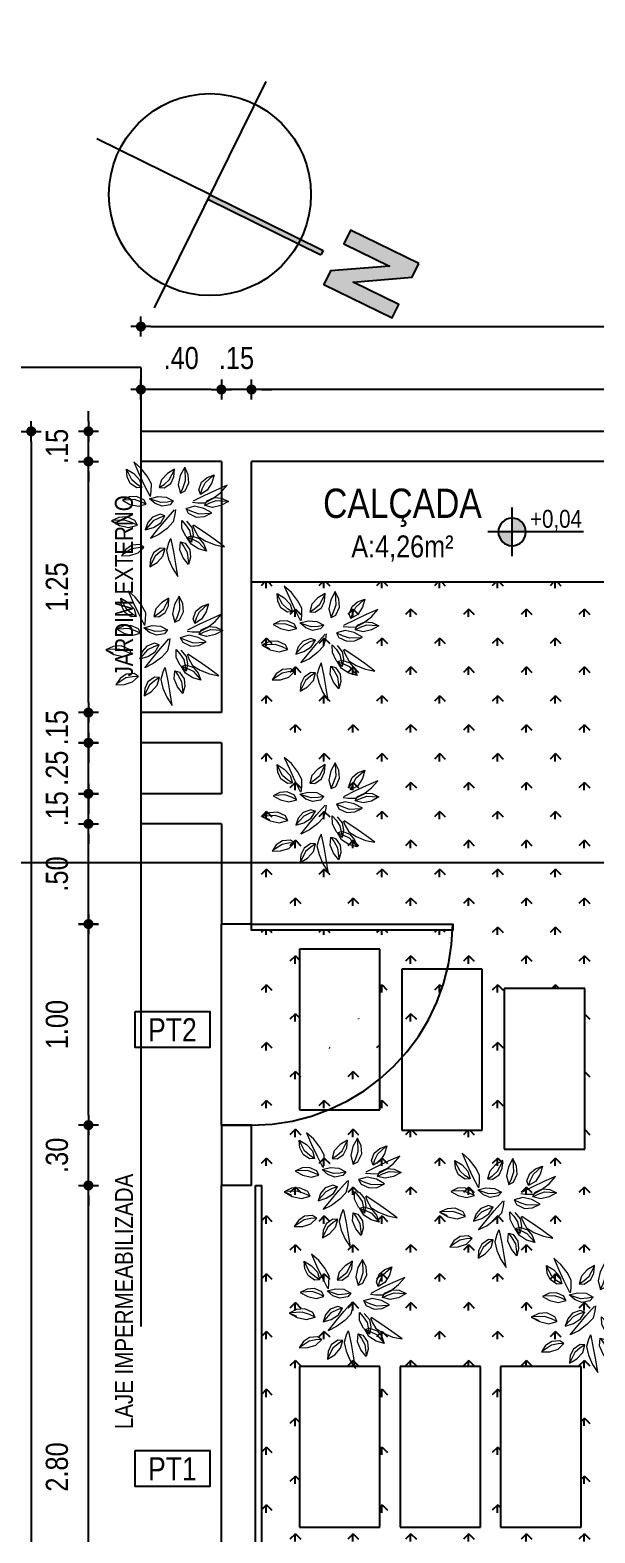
# Model space of a CAD drawing. Header units: millimetres. Extents: x 0 to 5100, y -1 to 1869.
# Drawn here: x 4783.36 to 4786.17, y 967.03 to 974.51 of the extents above; entities that cross this region are included whole.
import ezdxf
from ezdxf.enums import TextEntityAlignment as Align

# ---------------------------------------------------------------- set-up
doc = ezdxf.new("R2010")
doc.units = ezdxf.units.MM
doc.header["$LTSCALE"] = 20
for name, pattern in [('CONTINU', [0]), ('DASHDOT', [1, 0.5, -0.25, 0, -0.25]), ('HIDDEN2', [0.1875, 0.125, -0.0625])]:
    doc.linetypes.add(name, pattern=pattern)
for name, color, linetype in [('003', 3, 'Continuous'), ('A-PEN-G', 3, 'Continuous'), ('COTA', 7, 'Continuous'), ('DIVERSOS', 1, 'Continuous'), ('E-hatch', 8, 'Continuous'), ('E-txt-g', 3, 'Continuous'), ('ESQUQDRIA', 2, 'Continuous'), ('LAYER1', 2, 'Continuous'), ('LAYER7', 4, 'Continuous'), ('LINHA PISO', 9, 'Continuous'), ('Área Verde Geral', 98, 'Continuous')]:
    doc.layers.add(name, color=color, linetype=linetype)
doc.layers.add('E-Lay-9', color=9, linetype='Continuous', lineweight=9)
doc.layers.add('E-Txt-W', color=7, linetype='Continuous', lineweight=20)
doc.styles.add('F2', font='ARIALN.TTF')
doc.styles.add('REG60', font='romans.shx', dxfattribs={"width": 0.8, "height": 0.15})
doc.styles.add('REG80', font='romans.shx', dxfattribs={"width": 0.8, "height": 0.2})
doc.dimstyles.new('ARQUITETURA', dxfattribs={"dimtxt": 0.11, "dimasz": 0.05, "dimexe": 0.1, "dimexo": 0, "dimgap": 0.1, "dimtad": 1, "dimzin": 5, "dimdsep": 46, "dimtxsty": 'F2', "dimblk": 'COTA', "dimcen": 0, "dimse1": 1, "dimse2": 1, "dimadec": 0, "dimazin": 0, "dimtfac": 2, "dimtix": 1, "dimtmove": 2, "dimatfit": 3, "dimldrblk": 'COTA', "dimfxl": 1, "dimtolj": 1, "dimtzin": 5, "dimarcsym": 0})

# ---------------------------------------------------------------- blocks, each defined once
blk = doc.blocks.new('COTA')
at = {"layer": 'COTA'}
for p, q in [((-1, 0), (1, 0)), ((0, 1), (0, -1))]:
    blk.add_line(p, q, dxfattribs=at)
at = {"layer": 'COTA', "const_width": 0.5}
blk.add_lwpolyline([(-0.25, 0, 1), (0.25, 0, 1)], format="xyb", close=True, dxfattribs=at)
blk = doc.blocks.new('*D228')
at = {"color": 0, "lineweight": -2}
blk.add_line((4791.5127, 972.7185), (4784.5127, 972.7185), dxfattribs=at)
at = {"color": 0, "lineweight": -2, "xscale": 0.05, "yscale": 0.05, "zscale": 0.05, "rotation": 180}
blk.add_blockref('COTA', (4784.4627, 972.7185), dxfattribs=at)
at = {"color": 0, "lineweight": -2, "xscale": 0.05, "yscale": 0.05, "zscale": 0.05}
blk.add_blockref('COTA', (4791.5627, 972.7185), dxfattribs=at)
at = {"color": 0, "insert": (4788.0127, 972.8747), "char_height": 0.11, "attachment_point": 5, "style": 'F2'}
blk.add_mtext('\\A1;7.10', dxfattribs=at)
blk = doc.blocks.new('*D229')
at = {"color": 0, "lineweight": -2}
for p, q in [((4784.2627, 972.7185), (4784.2127, 972.7185)), ((4784.4627, 972.7185), (4784.3127, 972.7185)), ((4784.5127, 972.7185), (4784.5627, 972.7185))]:
    blk.add_line(p, q, dxfattribs=at)
at = {"color": 0, "lineweight": -2, "xscale": 0.05, "yscale": 0.05, "zscale": 0.05}
blk.add_blockref('COTA', (4784.3127, 972.7185), dxfattribs=at)
at = {"color": 0, "lineweight": -2, "xscale": 0.05, "yscale": 0.05, "zscale": 0.05, "rotation": 180}
blk.add_blockref('COTA', (4784.4627, 972.7185), dxfattribs=at)
at = {"color": 0, "insert": (4784.3877, 972.8747), "char_height": 0.11, "attachment_point": 5, "style": 'F2'}
blk.add_mtext('\\A1;.15', dxfattribs=at)
blk = doc.blocks.new('*D230')
at = {"color": 0, "lineweight": -2}
blk.add_line((4784.2627, 972.7185), (4783.9627, 972.7185), dxfattribs=at)
at = {"color": 0, "lineweight": -2, "xscale": 0.05, "yscale": 0.05, "zscale": 0.05, "rotation": 180}
blk.add_blockref('COTA', (4783.9127, 972.7185), dxfattribs=at)
at = {"color": 0, "lineweight": -2, "xscale": 0.05, "yscale": 0.05, "zscale": 0.05}
blk.add_blockref('COTA', (4784.3127, 972.7185), dxfattribs=at)
at = {"color": 0, "insert": (4784.1127, 972.8747), "char_height": 0.11, "attachment_point": 5, "style": 'F2'}
blk.add_mtext('\\A1;.40', dxfattribs=at)
blk = doc.blocks.new('*D231')
at = {"color": 0, "lineweight": -2}
blk.add_line((4783.9627, 973.0316), (4808.8627, 973.0316), dxfattribs=at)
at = {"color": 0, "lineweight": -2, "xscale": 0.05, "yscale": 0.05, "zscale": 0.05, "rotation": 180}
blk.add_blockref('COTA', (4783.9127, 973.0316), dxfattribs=at)
at = {"color": 0, "lineweight": -2, "xscale": 0.05, "yscale": 0.05, "zscale": 0.05}
blk.add_blockref('COTA', (4808.9127, 973.0316), dxfattribs=at)
at = {"color": 0, "insert": (4796.4127, 973.1877), "char_height": 0.11, "attachment_point": 5, "style": 'F2'}
blk.add_mtext('\\A1;25.00', dxfattribs=at)
blk = doc.blocks.new('*D303')
at = {"color": 0, "lineweight": -2}
blk.add_line((4783.6516, 966.0106), (4783.6516, 968.7106), dxfattribs=at)
at = {"color": 0, "lineweight": -2, "xscale": 0.05, "yscale": 0.05, "zscale": 0.05}
for p, rotation in [((4783.6516, 968.7606), 90), ((4783.6516, 965.9606), 270)]:
    blk.add_blockref('COTA', p, dxfattribs=dict(at, rotation=rotation))
at = {"color": 0, "insert": (4783.4954, 967.3606), "char_height": 0.11, "attachment_point": 5, "rotation": 90, "style": 'F2'}
blk.add_mtext('\\A1;2.80', dxfattribs=at)
blk = doc.blocks.new('*D304')
at = {"color": 0, "lineweight": -2}
for p, q in [((4783.6516, 969.1106), (4783.6516, 969.1606)), ((4783.6516, 968.7606), (4783.6516, 969.0606)), ((4783.6516, 968.7106), (4783.6516, 968.6606))]:
    blk.add_line(p, q, dxfattribs=at)
at = {"color": 0, "lineweight": -2, "xscale": 0.05, "yscale": 0.05, "zscale": 0.05}
for p, rotation in [((4783.6516, 969.0606), 270), ((4783.6516, 968.7606), 90)]:
    blk.add_blockref('COTA', p, dxfattribs=dict(at, rotation=rotation))
at = {"color": 0, "insert": (4783.4954, 968.9106), "char_height": 0.11, "attachment_point": 5, "rotation": 90, "style": 'F2'}
blk.add_mtext('\\A1;.30', dxfattribs=at)
blk = doc.blocks.new('*D305')
at = {"color": 0, "lineweight": -2}
blk.add_line((4783.6516, 969.1106), (4783.6516, 970.0106), dxfattribs=at)
at = {"color": 0, "lineweight": -2, "xscale": 0.05, "yscale": 0.05, "zscale": 0.05}
for p, rotation in [((4783.6516, 970.0606), 90), ((4783.6516, 969.0606), 270)]:
    blk.add_blockref('COTA', p, dxfattribs=dict(at, rotation=rotation))
at = {"color": 0, "insert": (4783.4954, 969.5606), "char_height": 0.11, "attachment_point": 5, "rotation": 90, "style": 'F2'}
blk.add_mtext('\\A1;1.00', dxfattribs=at)
blk = doc.blocks.new('*D306')
at = {"color": 0, "lineweight": -2}
blk.add_line((4783.6516, 970.1106), (4783.6516, 970.5087), dxfattribs=at)
at = {"color": 0, "lineweight": -2, "xscale": 0.05, "yscale": 0.05, "zscale": 0.05}
for p, rotation in [((4783.6516, 970.5587), 90), ((4783.6516, 970.0606), 270)]:
    blk.add_blockref('COTA', p, dxfattribs=dict(at, rotation=rotation))
at = {"color": 0, "insert": (4783.4954, 970.3096), "char_height": 0.11, "attachment_point": 5, "rotation": 90, "style": 'F2'}
blk.add_mtext('\\A1;.50', dxfattribs=at)
blk = doc.blocks.new('*D307')
at = {"color": 0, "lineweight": -2}
for p, q in [((4783.6516, 970.7587), (4783.6516, 970.8087)), ((4783.6516, 970.5587), (4783.6516, 970.7087)), ((4783.6516, 970.5087), (4783.6516, 970.4587))]:
    blk.add_line(p, q, dxfattribs=at)
at = {"color": 0, "lineweight": -2, "xscale": 0.05, "yscale": 0.05, "zscale": 0.05}
for p, rotation in [((4783.6516, 970.7087), 270), ((4783.6516, 970.5587), 90)]:
    blk.add_blockref('COTA', p, dxfattribs=dict(at, rotation=rotation))
at = {"color": 0, "insert": (4783.4954, 970.6337), "char_height": 0.11, "attachment_point": 5, "rotation": 90, "style": 'F2'}
blk.add_mtext('\\A1;.15', dxfattribs=at)
blk = doc.blocks.new('*D308')
at = {"color": 0, "lineweight": -2}
for p, q in [((4783.6516, 971.012), (4783.6516, 971.062)), ((4783.6516, 970.7087), (4783.6516, 970.962)), ((4783.6516, 970.6587), (4783.6516, 970.6087))]:
    blk.add_line(p, q, dxfattribs=at)
at = {"color": 0, "lineweight": -2, "xscale": 0.05, "yscale": 0.05, "zscale": 0.05}
for p, rotation in [((4783.6516, 970.962), 270), ((4783.6516, 970.7087), 90)]:
    blk.add_blockref('COTA', p, dxfattribs=dict(at, rotation=rotation))
at = {"color": 0, "insert": (4783.4954, 970.8353), "char_height": 0.11, "attachment_point": 5, "rotation": 90, "style": 'F2'}
blk.add_mtext('\\A1;.25', dxfattribs=at)
blk = doc.blocks.new('*D309')
at = {"color": 0, "lineweight": -2}
for p, q in [((4783.6516, 971.162), (4783.6516, 971.212)), ((4783.6516, 970.962), (4783.6516, 971.112)), ((4783.6516, 970.912), (4783.6516, 970.862))]:
    blk.add_line(p, q, dxfattribs=at)
at = {"color": 0, "lineweight": -2, "xscale": 0.05, "yscale": 0.05, "zscale": 0.05}
for p, rotation in [((4783.6516, 971.112), 270), ((4783.6516, 970.962), 90)]:
    blk.add_blockref('COTA', p, dxfattribs=dict(at, rotation=rotation))
at = {"color": 0, "insert": (4783.4954, 971.037), "char_height": 0.11, "attachment_point": 5, "rotation": 90, "style": 'F2'}
blk.add_mtext('\\A1;.15', dxfattribs=at)
blk = doc.blocks.new('*D310')
at = {"color": 0, "lineweight": -2}
blk.add_line((4783.6516, 971.162), (4783.6516, 972.3106), dxfattribs=at)
at = {"color": 0, "lineweight": -2, "xscale": 0.05, "yscale": 0.05, "zscale": 0.05}
for p, rotation in [((4783.6516, 972.3606), 90), ((4783.6516, 971.112), 270)]:
    blk.add_blockref('COTA', p, dxfattribs=dict(at, rotation=rotation))
at = {"color": 0, "insert": (4783.4954, 971.7363), "char_height": 0.11, "attachment_point": 5, "rotation": 90, "style": 'F2'}
blk.add_mtext('\\A1;1.25', dxfattribs=at)
blk = doc.blocks.new('*D311')
at = {"color": 0, "lineweight": -2}
for p, q in [((4783.6516, 972.5606), (4783.6516, 972.6106)), ((4783.6516, 972.3606), (4783.6516, 972.5106)), ((4783.6516, 972.3106), (4783.6516, 972.2606))]:
    blk.add_line(p, q, dxfattribs=at)
at = {"color": 0, "lineweight": -2, "xscale": 0.05, "yscale": 0.05, "zscale": 0.05}
for p, rotation in [((4783.6516, 972.5106), 270), ((4783.6516, 972.3606), 90)]:
    blk.add_blockref('COTA', p, dxfattribs=dict(at, rotation=rotation))
at = {"color": 0, "insert": (4783.4954, 972.4356), "char_height": 0.11, "attachment_point": 5, "rotation": 90, "style": 'F2'}
blk.add_mtext('\\A1;.15', dxfattribs=at)
blk = doc.blocks.new('*D312')
at = {"color": 0, "lineweight": -2}
blk.add_line((4783.3672, 972.4606), (4783.3672, 965.5606), dxfattribs=at)
at = {"color": 0, "lineweight": -2, "xscale": 0.05, "yscale": 0.05, "zscale": 0.05}
for p, rotation in [((4783.3672, 972.5106), 90), ((4783.3672, 965.5106), 270)]:
    blk.add_blockref('COTA', p, dxfattribs=dict(at, rotation=rotation))
at = {"color": 0, "insert": (4783.211, 969.0106), "char_height": 0.11, "attachment_point": 5, "rotation": 90, "style": 'F2'}
blk.add_mtext('\\A1;7.00', dxfattribs=at)
blk = doc.blocks.new('TXT-AMB75')
at = {"layer": 'E-txt-g', "style": 'REG80', "width": 0.8, "flags": 8}
blk.add_attdef('TXT', text='', height=0.2, dxfattribs=at).set_placement((0.005, 0.296), align=Align.CENTER)
at = {"layer": 'E-Txt-W', "style": 'REG60', "width": 0.8, "flags": 8}
blk.add_attdef('TXT', text='', height=0.15, dxfattribs=at).set_placement((0.005, 0.027), align=Align.CENTER)
blk = doc.blocks.new('NIVEL')
at = {"layer": 'DIVERSOS'}
h = blk.add_hatch(color=7, dxfattribs=at)
h.paths.add_polyline_path([(0, 0.137, 0.414214), (-0.137, 0), (0, 0)])
h.paths.add_polyline_path([(0, 0), (0, -0.137, 0.414214), (0.137, 0)])
at = {"layer": 'DIVERSOS', "color": 7}
for p, q in [((0, 0.242), (0, -0.242)), ((0.709, 0), (-0.242, 0))]:
    blk.add_line(p, q, dxfattribs=at)
blk.add_circle((0, 0), 0.137, dxfattribs=at)
blk = doc.blocks.new('arb-pl48')
at = {"color": 8}
for p, q in [((0.059, 0.55), (0.01, 0.624)), ((0.01, 0.624), (0.028, 0.508)), ((-0.106, 0.447), (-0.088, 0.514)), ((-0.1, 0.379), (-0.106, 0.447)), ((-0.088, 0.514), (-0.039, 0.453)), ((-0.076, 0.404), (-0.088, 0.502)), ((-0.039, 0.453), (-0.008, 0.379)), ((0.028, 0.508), (0.047, 0.398)), ((0.095, 0.465), (0.059, 0.55)), ((0.114, 0.385), (0.095, 0.465)), ((0.147, 0.438), (0.127, 0.367)), ((0.201, 0.497), (0.147, 0.438)), ((0.171, 0.397), (0.219, 0.438)), ((0.268, 0.537), (0.201, 0.497)), ((0.219, 0.438), (0.264, 0.526)), ((0.233, 0.407), (0.262, 0.468)), ((0.262, 0.468), (0.268, 0.537)), ((0.45, 0.432), (0.374, 0.408)), ((0.436, 0.372), (0.519, 0.426)), ((0.528, 0.434), (0.45, 0.432)), ((0.489, 0.376), (0.528, 0.434)), ((-0.334, 0.335), (-0.42, 0.352)), ((-0.42, 0.352), (-0.325, 0.283)), ((-0.247, 0.3), (-0.334, 0.335)), ((-0.325, 0.283), (-0.234, 0.218)), ((-0.231, 0.328), (-0.255, 0.393)), ((-0.255, 0.393), (-0.18, 0.371)), ((-0.182, 0.31), (-0.248, 0.383)), ((-0.178, 0.257), (-0.247, 0.3)), ((-0.188, 0.276), (-0.231, 0.328)), ((-0.125, 0.283), (-0.182, 0.31)), ((-0.18, 0.371), (-0.113, 0.329)), ((-0.131, 0.241), (-0.118, 0.309)), ((-0.075, 0.266), (-0.125, 0.283)), ((-0.118, 0.309), (-0.064, 0.253)), ((-0.097, 0.201), (-0.117, 0.297)), ((-0.113, 0.329), (-0.075, 0.266)), ((-0.057, 0.318), (-0.1, 0.379)), ((-0.045, 0.349), (-0.076, 0.404)), ((-0.015, 0.306), (-0.057, 0.318)), ((-0.014, 0.306), (-0.045, 0.349)), ((-0.008, 0.379), (-0.014, 0.306)), ((0.047, 0.398), (0.071, 0.282)), ((0.077, 0.276), (0.095, 0.318)), ((0.095, 0.318), (0.114, 0.385)), ((0.127, 0.367), (0.171, 0.397)), ((0.128, 0.367), (0.172, 0.364)), ((0.172, 0.364), (0.233, 0.407)), ((0.184, 0.238), (0.262, 0.277)), ((0.262, 0.277), (0.189, 0.186)), ((0.374, 0.408), (0.321, 0.357)), ((0.321, 0.357), (0.375, 0.36)), ((0.322, 0.356), (0.359, 0.331)), ((0.359, 0.331), (0.433, 0.338)), ((0.375, 0.36), (0.436, 0.372)), ((0.433, 0.338), (0.489, 0.376)), ((-0.234, 0.218), (-0.135, 0.153)), ((-0.118, 0.251), (-0.188, 0.276)), ((-0.144, 0.197), (-0.178, 0.257)), ((-0.127, 0.153), (-0.144, 0.197)), ((-0.119, 0.174), (-0.131, 0.241)), ((-0.071, 0.117), (-0.119, 0.174)), ((-0.076, 0.265), (-0.118, 0.251)), ((-0.062, 0.149), (-0.097, 0.201)), ((-0.064, 0.253), (-0.028, 0.182)), ((-0.026, 0.109), (-0.062, 0.149)), ((-0.028, 0.182), (-0.026, 0.109)), ((0.053, 0.123), (0.109, 0.182)), ((0.109, 0.182), (0.184, 0.238)), ((0.189, 0.186), (0.118, 0.1)), ((0.234, 0.173), (0.167, 0.13)), ((0.309, 0.195), (0.234, 0.173)), ((0.236, 0.112), (0.302, 0.185)), ((0.286, 0.129), (0.309, 0.195)), ((0.461, 0.174), (0.382, 0.152)), ((0.382, 0.153), (0.404, 0.109)), ((0.382, 0.152), (0.435, 0.128)), ((0.546, 0.155), (0.461, 0.174)), ((0.621, 0.114), (0.546, 0.155)), ((0.621, 0.111), (0.552, 0.143)), ((-0.235, 0.072), (-0.304, 0.039)), ((-0.304, 0.039), (-0.229, -0.002)), ((-0.183, 0.047), (-0.291, 0.042)), ((-0.161, 0.078), (-0.235, 0.072)), ((-0.118, 0.024), (-0.183, 0.047)), ((-0.087, 0.043), (-0.161, 0.078)), ((-0.144, -0.021), (-0.065, 0.001)), ((-0.065, 0.001), (-0.118, 0.024)), ((-0.065, -0.001), (-0.087, 0.043)), ((0.03, 0.009), (0.036, 0.055)), ((0.036, 0.055), (0.053, 0.123)), ((0.118, 0.1), (0.039, 0.011)), ((0.167, 0.13), (0.129, 0.067)), ((0.129, 0.067), (0.179, 0.084)), ((0.13, 0.067), (0.172, 0.052)), ((0.172, 0.052), (0.242, 0.078)), ((0.179, 0.084), (0.236, 0.112)), ((0.242, 0.078), (0.286, 0.129)), ((0.404, 0.109), (0.478, 0.075)), ((0.435, 0.128), (0.5, 0.106)), ((0.478, 0.075), (0.552, 0.081)), ((0.5, 0.106), (0.608, 0.111)), ((0.552, 0.081), (0.621, 0.114)), ((-0.456, -0.066), (-0.387, -0.028)), ((-0.393, -0.096), (-0.456, -0.066)), ((-0.345, -0.073), (-0.444, -0.068)), ((-0.326, -0.101), (-0.393, -0.096)), ((-0.387, -0.028), (-0.31, -0.011)), ((-0.314, -0.092), (-0.387, -0.149)), ((-0.286, -0.052), (-0.345, -0.073)), ((-0.338, -0.168), (-0.237, -0.121)), ((-0.258, -0.07), (-0.326, -0.101)), ((-0.242, -0.053), (-0.314, -0.092)), ((-0.31, -0.011), (-0.238, -0.029)), ((-0.238, -0.029), (-0.286, -0.052)), ((-0.261, -0.169), (-0.198, -0.131)), ((-0.238, -0.03), (-0.258, -0.07)), ((-0.173, -0.054), (-0.242, -0.053)), ((-0.237, -0.121), (-0.131, -0.068)), ((-0.229, -0.002), (-0.144, -0.021)), ((-0.198, -0.131), (-0.215, -0.181)), ((-0.198, -0.132), (-0.183, -0.174)), ((-0.127, -0.06), (-0.173, -0.054)), ((0.052, -0.07), (0.081, -0.036)), ((0.052, -0.071), (0.104, -0.06)), ((0.116, -0.106), (0.052, -0.071)), ((0.081, -0.036), (0.155, -0.023)), ((0.104, -0.06), (0.167, -0.056)), ((0.195, -0.11), (0.116, -0.106)), ((0.155, -0.023), (0.218, -0.046)), ((0.167, -0.056), (0.26, -0.086)), ((0.271, -0.091), (0.195, -0.11)), ((0.218, -0.046), (0.271, -0.091)), ((0.26, -0.111), (0.254, -0.157)), ((0.321, -0.221), (0.268, -0.116)), ((0.373, -0.022), (0.301, -0.04)), ((0.301, -0.04), (0.349, -0.063)), ((0.302, -0.041), (0.321, -0.081)), ((0.321, -0.081), (0.389, -0.112)), ((0.349, -0.063), (0.409, -0.084)), ((0.45, -0.039), (0.373, -0.022)), ((0.389, -0.112), (0.456, -0.107)), ((0.409, -0.084), (0.507, -0.079)), ((0.519, -0.077), (0.45, -0.039)), ((0.456, -0.107), (0.519, -0.077)), ((-0.387, -0.149), (-0.445, -0.215)), ((-0.445, -0.215), (-0.338, -0.168)), ((-0.326, -0.311), (-0.304, -0.236)), ((-0.243, -0.238), (-0.316, -0.304)), ((-0.304, -0.236), (-0.261, -0.169)), ((-0.209, -0.244), (-0.26, -0.287)), ((-0.215, -0.181), (-0.243, -0.238)), ((-0.183, -0.174), (-0.209, -0.244)), ((-0.059, -0.163), (-0.093, -0.238)), ((-0.093, -0.238), (-0.087, -0.311)), ((-0.039, -0.194), (-0.062, -0.259)), ((-0.062, -0.259), (-0.057, -0.368)), ((-0.015, -0.142), (-0.059, -0.163)), ((-0.016, -0.142), (-0.039, -0.194)), ((0.006, -0.22), (-0.016, -0.142)), ((-0.013, -0.305), (0.006, -0.22)), ((0.088, -0.264), (0.043, -0.351)), ((0.073, -0.232), (0.045, -0.293)), ((0.134, -0.19), (0.073, -0.232)), ((0.136, -0.222), (0.088, -0.264)), ((0.106, -0.322), (0.16, -0.264)), ((0.179, -0.193), (0.134, -0.19)), ((0.18, -0.193), (0.136, -0.222)), ((0.16, -0.264), (0.18, -0.193)), ((0.254, -0.157), (0.253, -0.227)), ((0.253, -0.227), (0.292, -0.299)), ((0.368, -0.323), (0.321, -0.221)), ((0.361, -0.264), (0.341, -0.193)), ((0.341, -0.193), (0.385, -0.222)), ((0.342, -0.193), (0.386, -0.19)), ((0.415, -0.322), (0.361, -0.264)), ((0.385, -0.222), (0.433, -0.264)), ((0.386, -0.19), (0.447, -0.232)), ((0.433, -0.264), (0.477, -0.351)), ((0.447, -0.232), (0.476, -0.293)), ((-0.26, -0.287), (-0.326, -0.311)), ((-0.087, -0.311), (-0.054, -0.381)), ((-0.054, -0.381), (-0.013, -0.305)), ((0.045, -0.293), (0.039, -0.363)), ((0.039, -0.363), (0.106, -0.322)), ((0.292, -0.299), (0.349, -0.372)), ((0.349, -0.372), (0.415, -0.43)), ((0.415, -0.43), (0.368, -0.323)), ((0.482, -0.363), (0.415, -0.322)), ((0.476, -0.293), (0.482, -0.363))]:
    blk.add_line(p, q, dxfattribs=at)
blk = doc.blocks.new('Norte1-flat-1-flat-1')
at = {"linetype": 'CONTINU'}
blk.add_hatch(color=7, dxfattribs=at).paths.add_polyline_path([(-21.16, 37.23), (-23.84, 35.94), (-17.39, 22.5), (-14.71, 23.79), (-19.01, 32.75), (-9.36, 26.36), (-6.68, 27.64), (-13.13, 41.08), (-15.81, 39.8), (-11.51, 30.84)])
h = blk.add_hatch(color=7, dxfattribs=at)
h.paths.add_polyline_path([(-9.82, 22.74), (-10.71, 22.31), (-8.57, 17.85, -0.012506), (-7.66, 18.26)])
h.paths.add_polyline_path([(-7.66, 18.26, 0.012506), (-8.57, 17.85), (0, 0), (0.89, 0.43)])
at = {"color": 7, "linetype": 'CONTINU'}
for p, q in [((-10.71, 22.31), (-9.82, 22.74)), ((0, 0), (-10.71, 22.31)), ((0.89, 0.43), (-9.82, 22.74)), ((-22.31, -10.71), (22.31, 10.71)), ((0, 0), (10.71, -22.31))]:
    blk.add_line(p, q, dxfattribs=at)
blk.add_lwpolyline([(-23.84, 35.94), (-17.39, 22.5), (-14.71, 23.79), (-19.01, 32.75), (-9.36, 26.36), (-6.68, 27.64), (-13.13, 41.08), (-15.81, 39.8), (-11.51, 30.84), (-21.16, 37.23)], close=True, dxfattribs=at)
blk.add_circle((0, 0), 19.8, dxfattribs=at)

msp = doc.modelspace()

# ---------------------------------------------------------------- hatches: boundary and pattern name
at = {"layer": 'E-hatch'}
h = msp.add_hatch(dxfattribs=at)
h.set_pattern_fill('GRASS,_O', color=8, scale=0.008, angle=180)
h.set_pattern_definition([(270, (0, 0.32172), (0.143684, -0.143684), [0.0381, -0.249268]), (225, (0, 0.32172), (0.143684098, -0.143684098), [0.0381, -0.1651]), (315, (0, 0.32172), (0.143684098, 0.143684098), [0.0381, -0.1651])])
h.paths.add_polyline_path([(4784.4627, 971.7606), (4787.4966, 971.7606), (4787.4966, 971.4606), (4788.4966, 971.4606), (4788.4966, 971.7606), (4791.5627, 971.7606), (4791.5627, 965.6606), (4784.5627, 965.6606), (4784.5627, 965.9606), (4784.4377, 965.9606)])
h.paths.add_polyline_path([(4787.1374, 968.7507), (4787.1374, 969.5507), (4786.7374, 969.5507), (4786.7374, 968.7507)], flags=16)
h.paths.add_polyline_path([(4786.6283, 968.8456), (4786.6283, 969.6456), (4786.2283, 969.6456), (4786.2283, 968.8456)], flags=16)
h.paths.add_polyline_path([(4786.1192, 968.9406), (4786.1192, 969.7406), (4785.7192, 969.7406), (4785.7192, 968.9406)], flags=16)
h.paths.add_polyline_path([(4785.6101, 969.0356), (4785.6101, 969.8356), (4785.2101, 969.8356), (4785.2101, 969.0356)], flags=16)
h.paths.add_polyline_path([(4785.101, 969.1361), (4785.101, 969.9361), (4784.701, 969.9361), (4784.701, 969.1361)], flags=16)
h.paths.add_polyline_path([(4784.4627, 970.0606), (4785.4627, 970.0606), (4785.4627, 970.0306), (4784.4627, 970.0306)], flags=16)
edge = h.paths.add_edge_path(flags=16)
edge.add_line((4788.0248, 970.0119), (4787.6456, 970.0119))
edge = h.paths.add_edge_path(flags=16)
edge.add_arc((4787.742, 970.0119), 0.0548, 0, 360)
edge = h.paths.add_edge_path(flags=16)
edge.add_line((4787.742, 969.9156), (4787.742, 970.1083))
h.paths.add_polyline_path([(4787.3325, 970.3663), (4788.5009, 970.3663), (4788.5009, 970.6419), (4787.3325, 970.6419)], flags=24)
h.paths.add_polyline_path([(4787.5948, 970.1615), (4788.2386, 970.1615), (4788.2386, 970.3586), (4787.5948, 970.3586)], flags=24)
h.paths.add_polyline_path([(4789.683, 968.2757), (4789.683, 969.0757), (4789.283, 969.0757), (4789.283, 968.2757)], flags=16)
h.paths.add_polyline_path([(4789.1739, 968.3707), (4789.1739, 969.1707), (4788.7739, 969.1707), (4788.7739, 968.3707)], flags=16)
h.paths.add_polyline_path([(4788.6648, 968.4657), (4788.6648, 969.2657), (4788.2648, 969.2657), (4788.2648, 968.4657)], flags=16)
h.paths.add_polyline_path([(4788.1557, 968.5607), (4788.1557, 969.3607), (4787.7557, 969.3607), (4787.7557, 968.5607)], flags=16)
h.paths.add_polyline_path([(4787.6465, 968.6557), (4787.6465, 969.4557), (4787.2465, 969.4557), (4787.2465, 968.6557)], flags=16)
h.paths.add_polyline_path([(4790.7012, 968.0858), (4790.7012, 968.8858), (4790.3012, 968.8858), (4790.3012, 968.0858)], flags=16)
h.paths.add_polyline_path([(4790.1921, 968.1808), (4790.1921, 968.9808), (4789.7921, 968.9808), (4789.7921, 968.1808)], flags=16)
h.paths.add_polyline_path([(4791.2103, 967.9908), (4791.2103, 968.7908), (4790.8103, 968.7908), (4790.8103, 967.9908)], flags=16)
h.paths.add_polyline_path([(4791.161, 967.0606), (4791.161, 967.8606), (4790.761, 967.8606), (4790.761, 967.0606)], flags=16)
h.paths.add_polyline_path([(4790.641, 967.0606), (4790.641, 967.8606), (4790.241, 967.8606), (4790.241, 967.0606)], flags=16)
h.paths.add_polyline_path([(4790.141, 967.0606), (4790.141, 967.8606), (4789.741, 967.8606), (4789.741, 967.0606)], flags=16)
h.paths.add_polyline_path([(4789.641, 967.0606), (4789.641, 967.8606), (4789.241, 967.8606), (4789.241, 967.0606)], flags=16)
h.paths.add_polyline_path([(4789.141, 967.0606), (4789.141, 967.8606), (4788.741, 967.8606), (4788.741, 967.0606)], flags=16)
h.paths.add_polyline_path([(4791.661, 967.0606), (4791.661, 967.8606), (4791.261, 967.8606), (4791.261, 967.0606)])
h.paths.add_polyline_path([(4785.101, 967.0606), (4785.101, 967.8606), (4784.701, 967.8606), (4784.701, 967.0606)], flags=16)
h.paths.add_polyline_path([(4785.101, 965.9606), (4785.101, 966.7606), (4784.701, 966.7606), (4784.701, 965.9606)], flags=16)
h.paths.add_polyline_path([(4786.101, 967.0606), (4786.101, 967.8606), (4785.701, 967.8606), (4785.701, 967.0606)], flags=16)
h.paths.add_polyline_path([(4786.101, 965.9606), (4786.101, 966.7606), (4785.701, 966.7606), (4785.701, 965.9606)], flags=16)
h.paths.add_polyline_path([(4785.601, 967.0606), (4785.601, 967.8606), (4785.201, 967.8606), (4785.201, 967.0606)], flags=16)
h.paths.add_polyline_path([(4785.601, 965.9606), (4785.601, 966.7606), (4785.201, 966.7606), (4785.201, 965.9606)], flags=16)
h.paths.add_polyline_path([(4790.141, 965.9606), (4790.141, 966.7606), (4789.741, 966.7606), (4789.741, 965.9606)], flags=16)
h.paths.add_polyline_path([(4789.641, 965.9606), (4789.641, 966.7606), (4789.241, 966.7606), (4789.241, 965.9606)], flags=16)
h.paths.add_polyline_path([(4789.141, 965.9606), (4789.141, 966.7606), (4788.741, 966.7606), (4788.741, 965.9606)], flags=16)
h.paths.add_polyline_path([(4788.621, 967.0606), (4788.621, 967.8606), (4788.221, 967.8606), (4788.221, 967.0606)], flags=16)
h.paths.add_polyline_path([(4788.621, 965.9606), (4788.621, 966.7606), (4788.221, 966.7606), (4788.221, 965.9606)], flags=16)
h.paths.add_polyline_path([(4788.121, 967.0606), (4788.121, 967.8606), (4787.721, 967.8606), (4787.721, 967.0606)], flags=16)
h.paths.add_polyline_path([(4788.121, 965.9606), (4788.121, 966.7606), (4787.721, 966.7606), (4787.721, 965.9606)], flags=16)
h.paths.add_polyline_path([(4787.601, 967.0606), (4787.601, 967.8606), (4787.201, 967.8606), (4787.201, 967.0606)], flags=16)
h.paths.add_polyline_path([(4787.601, 965.9606), (4787.601, 966.7606), (4787.201, 966.7606), (4787.201, 965.9606)], flags=16)
h.paths.add_polyline_path([(4787.101, 967.0606), (4787.101, 967.8606), (4786.701, 967.8606), (4786.701, 967.0606)], flags=16)
h.paths.add_polyline_path([(4787.101, 965.9606), (4787.101, 966.7606), (4786.701, 966.7606), (4786.701, 965.9606)], flags=16)
h.paths.add_polyline_path([(4786.601, 967.0606), (4786.601, 967.8606), (4786.201, 967.8606), (4786.201, 967.0606)], flags=16)
h.paths.add_polyline_path([(4786.601, 965.9606), (4786.601, 966.7606), (4786.201, 966.7606), (4786.201, 965.9606)], flags=16)
h.paths.add_polyline_path([(4791.161, 965.9606), (4791.161, 966.7606), (4790.761, 966.7606), (4790.761, 965.9606)], flags=16)
h.paths.add_polyline_path([(4790.641, 965.9606), (4790.641, 966.7606), (4790.241, 966.7606), (4790.241, 965.9606)], flags=16)
h.paths.add_polyline_path([(4791.661, 965.9606), (4791.661, 966.7606), (4791.261, 966.7606), (4791.261, 965.9606)])
h.paths.add_polyline_path([(4784.4819, 968.7606), (4784.5119, 968.7606), (4784.5119, 965.9606), (4784.4819, 965.9606)], flags=16)
edge = h.paths.add_edge_path(flags=16)
edge.add_arc((4784.4627, 970.0606), 1, 270, 360)
h.paths.add_polyline_path([(4787.7833, 970.0021), (4788.095, 970.0021), (4788.095, 970.1627), (4787.7833, 970.1627)], flags=24)
h.paths.add_polyline_path([(4787.1655, 969.7578), (4788.8729, 969.7578), (4788.8729, 969.896), (4787.1655, 969.896)], flags=24)
h.paths.add_polyline_path([(4791.3261, 968.8613), (4791.3261, 969.1616), (4791.0971, 969.1616), (4791.0971, 968.8613)], flags=24)

# ---------------------------------------------------------------- linework, layer by layer
at = {"color": 8}
msp.add_line((4783.9127, 972.3606), (4783.9127, 971.112), dxfattribs=at)
at = {"color": 8, "linetype": 'HIDDEN2'}
for p, q in [((4783.9127, 970.962), (4783.9127, 970.7087)), ((4783.9127, 970.5587), (4783.9127, 965.6606))]:
    msp.add_line(p, q, dxfattribs=at)
at = {"color": 2, "linetype": 'DASHDOT'}
msp.add_line((4810.1999, 970.3644), (4780.4389, 970.3644), dxfattribs=at)
at = {"color": 8, "linetype": 'HIDDEN2'}
for points in [[(4785.101, 969.1361), (4785.101, 969.9361), (4784.701, 969.9361), (4784.701, 969.1361)], [(4785.6101, 969.0356), (4785.6101, 969.8356), (4785.2101, 969.8356), (4785.2101, 969.0356)], [(4786.1192, 968.9406), (4786.1192, 969.7406), (4785.7192, 969.7406), (4785.7192, 968.9406)], [(4785.101, 967.0606), (4785.101, 967.8606), (4784.701, 967.8606), (4784.701, 967.0606)], [(4785.601, 967.0606), (4785.601, 967.8606), (4785.201, 967.8606), (4785.201, 967.0606)], [(4786.101, 967.0606), (4786.101, 967.8606), (4785.701, 967.8606), (4785.701, 967.0606)]]:
    msp.add_lwpolyline(points, close=True, dxfattribs=at)
at = {"color": 6}
for points in [[(4783.8839, 969.6263), (4784.2546, 969.6263), (4784.2546, 969.446), (4783.8839, 969.446)], [(4783.8839, 967.4434), (4784.2546, 967.4434), (4784.2546, 967.2631), (4783.8839, 967.2631)]]:
    msp.add_lwpolyline(points, close=True, dxfattribs=at)
at = {"color": 8, "linetype": 'HIDDEN2'}
msp.add_arc((4784.4627, 970.0606), 1, 270, 360, dxfattribs=at)
at = {"layer": '003', "color": 5, "ltscale": 0.5}
for p, q in [((4808.9127, 972.5106), (4783.9127, 972.5106)), ((4783.9127, 972.5106), (4783.9127, 972.3606)), ((4784.3127, 972.3606), (4783.9127, 972.3606)), ((4784.3127, 972.3606), (4784.3127, 971.112)), ((4792.1627, 972.3606), (4784.4627, 972.3606)), ((4784.4627, 970.0606), (4784.4627, 972.3606)), ((4784.3127, 971.112), (4783.9127, 971.112)), ((4783.9127, 971.112), (4783.9127, 970.962)), ((4784.3127, 970.962), (4783.9127, 970.962)), ((4784.3127, 970.962), (4784.3127, 970.7087)), ((4784.3127, 970.7087), (4783.9127, 970.7087)), ((4783.9127, 970.7087), (4783.9127, 970.5587)), ((4784.3127, 970.5587), (4783.9127, 970.5587)), ((4784.3127, 970.5587), (4784.3127, 970.0606)), ((4784.4627, 970.0606), (4784.3127, 970.0606)), ((4784.3127, 969.0606), (4784.4627, 969.0606)), ((4784.3127, 969.0606), (4784.3127, 968.7606)), ((4784.4627, 969.0606), (4784.3127, 969.0606)), ((4784.4627, 968.7606), (4784.4627, 969.0606)), ((4784.4627, 968.7606), (4784.3127, 968.7606))]:
    msp.add_line(p, q, dxfattribs=at)
at = {"layer": 'A-PEN-G', "color": 7, "ltscale": 0.05}
for points in [[(4784.4627, 970.0606), (4785.4627, 970.0606), (4785.4627, 970.0306), (4784.4627, 970.0306)], [(4784.4819, 968.7606), (4784.5119, 968.7606), (4784.5119, 965.9606), (4784.4819, 965.9606)]]:
    msp.add_lwpolyline(points, close=True, dxfattribs=at)
at = {"layer": 'ESQUQDRIA', "color": 8, "ltscale": 0.5}
for q in [(4781.4127, 972.8273), (4783.9127, 972.5106)]:
    msp.add_line((4783.9127, 972.8273), q, dxfattribs=at)
at = {"layer": 'LINHA PISO', "color": 8, "ltscale": 0.5}
msp.add_line((4787.4966, 971.7606), (4784.4627, 971.7606), dxfattribs=at)
at = {"layer": 'LINHA PISO', "ltscale": 0.5}
for p, q in [((4784.3127, 969.0606), (4784.3127, 970.0606)), ((4784.3127, 965.9606), (4784.3127, 968.7606))]:
    msp.add_line(p, q, dxfattribs=at)

# ---------------------------------------------------------------- block references
ref = msp.add_blockref('TXT-AMB75', (4785.2088, 971.8639), dxfattribs=dict(xscale=0.7290000000000001, yscale=0.7290000000000001, zscale=0.7290000000000001))
ref.add_attrib('TXT', 'CALÇADA', dxfattribs={"layer": 'E-txt-g', "color": 2, "height": 0.1458, "style": 'F2'}).set_placement((4785.2128, 972.08), align=Align.CENTER)
ref.add_attrib('TXT', 'A:4,26m²', dxfattribs={"layer": 'E-Txt-W', "height": 0.10935, "style": 'F2'}).set_placement((4785.2128, 971.8836), align=Align.CENTER)
at = {"layer": 'E-Lay-9', "color": 0, "xscale": 0.5399999999999991, "yscale": 0.5399999999999991, "zscale": 0.5399999999999991, "rotation": 179.9999999999999}
for p in [(4784.1012, 972.1265), (4784.0733, 971.485), (4784.8496, 971.5085), (4784.8496, 970.6572), (4784.96, 968.7901), (4785.7333, 968.6889), (4784.9849, 968.1873), (4786.189, 968.167)]:
    msp.add_blockref('arb-pl48', p, dxfattribs=at)
at = {"layer": 'LAYER7', "color": 7, "linetype": 'Continuous', "xscale": -0.5, "yscale": 0.5, "zscale": 0.5, "rotation": 180}
msp.add_blockref('NIVEL', (4785.7581, 972.0103), dxfattribs=at)
at = {"layer": 'Área Verde Geral', "xscale": 0.02535704565580009, "yscale": 0.02535704565580009, "zscale": 0.02535704565580009, "rotation": 218.1566954067838}
msp.add_blockref('Norte1-flat-1-flat-1', (4784.2559, 973.6877), dxfattribs=at)

# ---------------------------------------------------------------- texts
at = {"layer": 'LAYER1', "color": 7, "linetype": 'Continuous', "style": 'F2'}
for s, p in [('JARDIM EXTERNO', (4783.7835, 971.2916)), ('LAJE IMPERMEABILIZADA', (4783.7835, 967.5489))]:
    msp.add_text(s, height=0.08906, rotation=90, dxfattribs=at).set_placement(p, align=Align.TOP_LEFT)
msp.add_text('+0,04', height=0.08906, dxfattribs=at).set_placement((4785.8473, 972.1201), align=Align.TOP_LEFT)
at = {"layer": 'LAYER1', "color": 6, "linetype": 'Continuous', "style": 'F2'}
for s, p in [('PT2', (4783.948, 969.5923)), ('PT1', (4783.948, 967.4094))]:
    msp.add_text(s, height=0.11539, dxfattribs=at).set_placement(p, align=Align.TOP_LEFT)

# ---------------------------------------------------------------- dimensions: what is measured, and where the dimension line sits
at = {"color": 4}
for base, p1, p2, picture, middle in [((4808.9127, 973.0316), (4783.9127, 972.5106), (4808.9127, 972.5106), '*D231', (4796.4127, 973.1877)), ((4783.9127, 972.7185), (4784.3127, 972.3606), (4783.9127, 972.5106), '*D230', (4784.1127, 972.8747)), ((4784.3127, 972.7185), (4784.4627, 972.5106), (4784.3127, 972.3606), '*D229', (4784.3877, 972.8747)), ((4784.4627, 972.7185), (4791.5627, 972.3606), (4784.4627, 972.5106), '*D228', (4788.0127, 972.8747))]:
    dim = msp.add_linear_dim(base=base, p1=p1, p2=p2, dimstyle='ARQUITETURA', override={"dimfxl": 0.5, "dimfxlon": 1}, dxfattribs=at)
    dim.commit()
    dim.dimension.update_dxf_attribs({"geometry": picture, "text_midpoint": middle})
for base, p1, p2, picture, middle in [((4783.6516, 972.5106), (4784.3127, 972.3606), (4784.3252, 972.5106), '*D311', (4783.4954, 972.4356)), ((4783.3672, 965.5106), (4783.9127, 972.5106), (4783.9127, 965.5106), '*D312', (4783.211, 969.0106)), ((4783.6516, 972.3606), (4784.3127, 971.112), (4784.3127, 972.3606), '*D310', (4783.4954, 971.7363)), ((4783.6516, 971.112), (4784.3127, 970.962), (4784.3127, 971.112), '*D309', (4783.4954, 971.037)), ((4783.6516, 970.962), (4784.3127, 970.7087), (4784.3127, 970.962), '*D308', (4783.4954, 970.8353)), ((4783.6516, 970.7087), (4784.3127, 970.5587), (4784.3127, 970.7087), '*D307', (4783.4954, 970.6337)), ((4783.6516, 970.5587), (4784.3127, 970.0606), (4784.3127, 970.5587), '*D306', (4783.4954, 970.3096)), ((4783.6516, 970.0606), (4784.3127, 969.0606), (4784.3127, 970.0606), '*D305', (4783.4954, 969.5606)), ((4783.6516, 969.0606), (4784.3127, 968.7606), (4784.3127, 969.0606), '*D304', (4783.4954, 968.9106)), ((4783.6516, 968.7606), (4784.3127, 965.9606), (4784.3127, 968.7606), '*D303', (4783.4954, 967.3606))]:
    dim = msp.add_linear_dim(base=base, p1=p1, p2=p2, angle=90, dimstyle='ARQUITETURA', override={"dimfxl": 0.06, "dimfxlon": 1}, dxfattribs=at)
    dim.commit()
    dim.dimension.update_dxf_attribs({"geometry": picture, "text_midpoint": middle})

doc.saveas('drawing.dxf')
